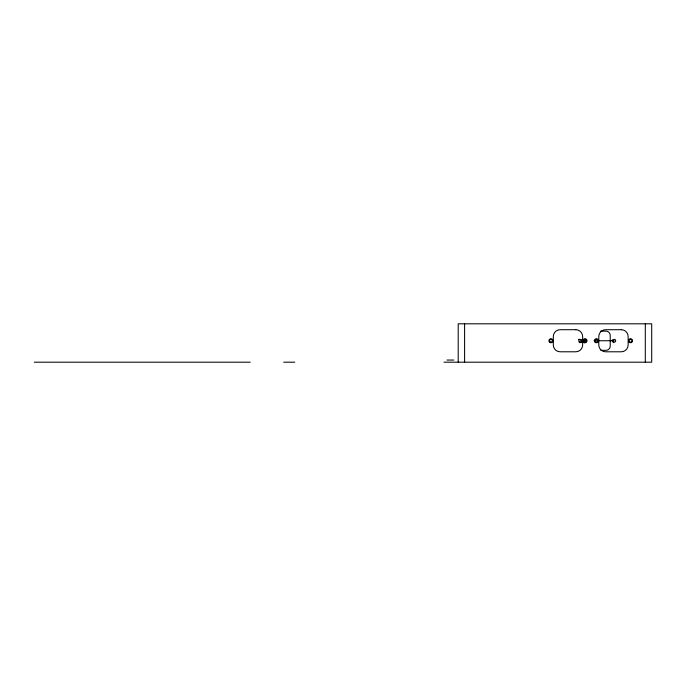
<?xml version="1.0" encoding="UTF-8"?>
<svg xmlns="http://www.w3.org/2000/svg" width="686" height="686" viewBox="0 0 686 686"><rect width="100%" height="100%" fill="white"/><g stroke="black" fill="none" stroke-linecap="round" stroke-linejoin="round"><path stroke-width="1.03" d="M600.49 331.158L605.961 331.158A4.262 4.262 0 0 1 610.223 335.42L610.223 346.078A4.262 4.262 0 0 1 605.961 350.34L600.816 350.34M580.159 340.745L582.294 340.745M584.429 340.745L586.556 340.745M594.016 340.745L614.27 340.745M447.006 360.056L453.832 360.056M34.3 362.191L250.244 362.191M283.721 362.191L294.783 362.191M444.022 362.191L651.7 362.191L651.7 323.809L458.205 323.809L458.205 362.191M645.303 323.809L645.303 362.191M584.215 339.416L584.215 342.88M464.602 323.809L464.602 362.191M613.721 342.674A2.007 2.007 0 0 1 612.958 342.263M612.349 341.311A2.007 2.007 0 0 1 612.495 339.827M582.088 341.302A2.007 2.007 0 0 1 580.716 342.674M579.61 342.674A2.007 2.007 0 0 1 579.241 342.528M578.607 339.484A2.007 2.007 0 0 1 578.898 339.193M581.942 339.827A2.007 2.007 0 0 1 582.088 340.196M575.82 329.709L560.128 329.709A6.826 6.826 0 0 0 553.31 336.526L553.31 344.972A6.826 6.826 0 0 0 560.128 351.789L575.82 351.789A6.826 6.826 0 0 0 582.646 344.972L582.646 336.526A6.826 6.826 0 0 0 575.82 329.709M621.31 329.709L605.618 329.709A6.826 6.826 0 0 0 598.792 336.526L598.792 344.972A6.826 6.826 0 0 0 605.618 351.789L621.31 351.789A6.826 6.826 0 0 0 628.127 344.972L628.127 336.526A6.826 6.826 0 0 0 621.31 329.709M579.456 341.971A1.406 1.406 0 0 0 581.565 340.745A1.406 1.406 0 0 0 579.456 339.527A1.406 1.406 0 0 0 579.456 341.971M613.567 341.971A1.406 1.406 0 0 0 615.676 340.745A1.406 1.406 0 0 0 613.567 339.527A1.406 1.406 0 0 0 613.567 341.971M629.516 342.486A2.007 2.007 0 0 0 632.518 340.745A2.007 2.007 0 0 0 629.516 339.013A2.007 2.007 0 0 0 629.516 342.486M595.285 342.408A2.007 2.007 0 0 0 598.406 340.891A2.007 2.007 0 0 0 595.534 338.944A2.007 2.007 0 0 0 595.285 342.408M595.705 341.971A1.406 1.406 0 0 0 597.815 340.745A1.406 1.406 0 0 0 595.705 339.527A1.406 1.406 0 0 0 595.705 341.971M629.817 341.971A1.406 1.406 0 0 0 631.926 340.745A1.406 1.406 0 0 0 629.817 339.527A1.406 1.406 0 0 0 629.817 341.971M584.326 341.971A1.406 1.406 0 0 0 586.436 340.745A1.406 1.406 0 0 0 584.326 339.527A1.406 1.406 0 0 0 584.326 341.971M550.215 341.971A1.406 1.406 0 0 0 552.324 340.745A1.406 1.406 0 0 0 550.215 339.527A1.406 1.406 0 0 0 550.215 341.971M549.795 342.408A2.007 2.007 0 0 0 552.916 340.891A2.007 2.007 0 0 0 550.043 338.944A2.007 2.007 0 0 0 549.795 342.408M584.026 342.486A2.007 2.007 0 0 0 587.036 340.745A2.007 2.007 0 0 0 584.026 339.013A2.007 2.007 0 0 0 584.026 342.486"/></g></svg>
